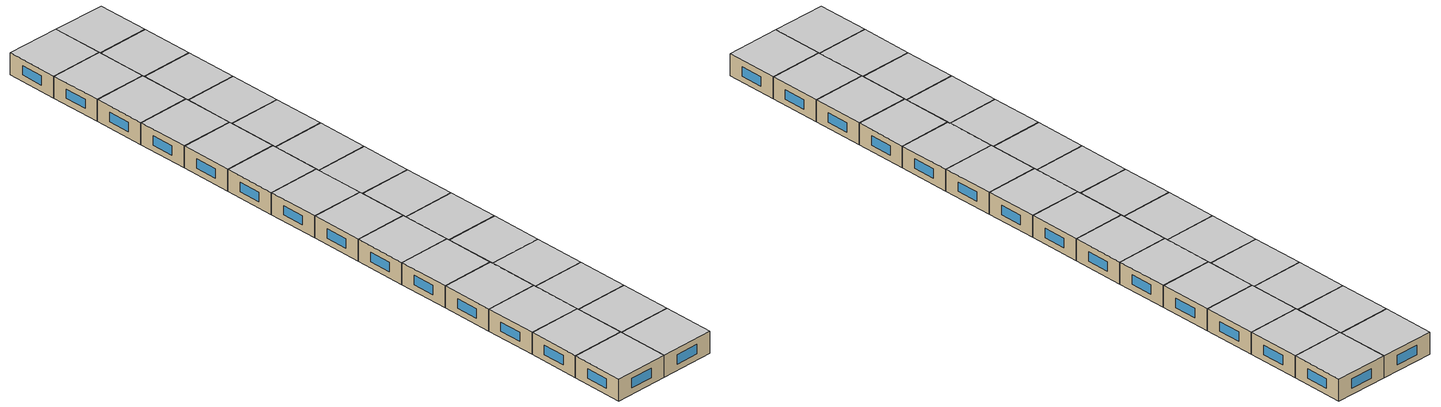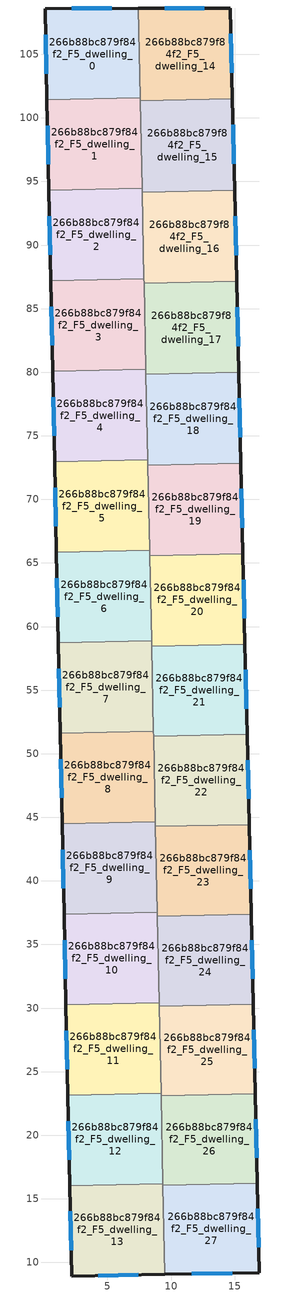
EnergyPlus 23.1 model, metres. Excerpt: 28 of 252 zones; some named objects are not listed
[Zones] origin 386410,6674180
266b88bc879f84f2_F5_dwelling_0
 floor to 266b88bc879f84f2_F4_dwelling_0 (EU_floor_Construction): 7.43,108.62 7.57,101.57 0.24,101.42 0.09,108.6 z15
 wall outside (EU_wall_Construction): 7.43,108.62 0.09,108.6 0.24,101.42 z15:18
 wall to 266b88bc879f84f2_F5_dwelling_14 (EU_wall_Construction): 7.57,101.57 7.43,108.62 z15:18
 wall to 266b88bc879f84f2_F5_dwelling_1 (EU_wall_Construction): 0.24,101.42 7.57,101.57 z15:18
 window (EU_Window_Construction): 5.33,108.61 2.19,108.6 / 0.14,106.55 0.2,103.47 z15.86:17.14
 ceiling to 266b88bc879f84f2_F6_dwelling_0 (EU_floor_Construction): 7.57,101.57 7.43,108.62 0.09,108.6 0.24,101.42 z18
266b88bc879f84f2_F5_dwelling_1
 floor to 266b88bc879f84f2_F4_dwelling_1 (EU_floor_Construction): 7.57,101.57 7.72,94.45 0.39,94.3 0.24,101.42 z15
 wall outside (EU_wall_Construction): 0.24,101.42 0.39,94.3 z15:18
 wall to 266b88bc879f84f2_F5_dwelling_2 (EU_wall_Construction): 0.39,94.3 7.72,94.45 z15:18
 wall to 266b88bc879f84f2_F5_dwelling_15 (EU_wall_Construction): 7.72,94.45 7.58,101.35 z15:18
 wall to 266b88bc879f84f2_F5_dwelling_14 (EU_wall_Construction): 7.58,101.35 7.57,101.57 z15:18
 window (EU_Window_Construction): 0.29,99.38 0.35,96.33 z15.86:17.14
 ceiling to 266b88bc879f84f2_F6_dwelling_1 (EU_floor_Construction): 7.72,94.45 7.57,101.57 0.24,101.42 0.39,94.3 z18
266b88bc879f84f2_F5_dwelling_10
 floor to 266b88bc879f84f2_F4_dwelling_10 (EU_floor_Construction): 8.91,37.53 9.06,30.42 1.73,30.26 1.58,37.38 z15
 wall outside (EU_wall_Construction): 1.58,37.38 1.73,30.26 z15:18
 wall to 266b88bc879f84f2_F5_dwelling_9 (EU_wall_Construction): 8.91,37.53 1.58,37.38 z15:18
 wall to 266b88bc879f84f2_F5_dwelling_11 (EU_wall_Construction): 1.73,30.26 9.06,30.42 z15:18
 wall to 266b88bc879f84f2_F5_dwelling_24 (EU_wall_Construction): 9.06,30.42 8.92,37.2 z15:18
 wall to 266b88bc879f84f2_F5_dwelling_23 (EU_wall_Construction): 8.92,37.2 8.91,37.53 z15:18
 window (EU_Window_Construction): 1.63,35.34 1.69,32.3 z15.86:17.14
 ceiling to 266b88bc879f84f2_F6_dwelling_10 (EU_floor_Construction): 9.06,30.42 8.91,37.53 1.58,37.38 1.73,30.26 z18
266b88bc879f84f2_F5_dwelling_11
 floor to 266b88bc879f84f2_F4_dwelling_11 (EU_floor_Construction): 9.06,30.42 9.21,23.3 1.88,23.15 1.73,30.26 z15
 wall outside (EU_wall_Construction): 1.73,30.26 1.88,23.15 z15:18
 wall to 266b88bc879f84f2_F5_dwelling_12 (EU_wall_Construction): 1.88,23.15 9.21,23.3 z15:18
 wall to 266b88bc879f84f2_F5_dwelling_25 (EU_wall_Construction): 9.21,23.3 9.07,30.14 z15:18
 wall to 266b88bc879f84f2_F5_dwelling_24 (EU_wall_Construction): 9.07,30.14 9.06,30.41 z15:18
 window (EU_Window_Construction): 1.78,28.23 1.84,25.18 z15.86:17.14
 ceiling to 266b88bc879f84f2_F6_dwelling_11 (EU_floor_Construction): 9.21,23.3 9.06,30.42 1.73,30.26 1.88,23.15 z18
266b88bc879f84f2_F5_dwelling_12
 floor to 266b88bc879f84f2_F4_dwelling_12 (EU_floor_Construction): 9.21,23.3 9.36,16.18 2.03,16.03 1.88,23.15 z15
 wall outside (EU_wall_Construction): 1.88,23.15 2.03,16.03 z15:18
 wall to 266b88bc879f84f2_F5_dwelling_13 (EU_wall_Construction): 2.03,16.03 9.36,16.18 z15:18
 wall to 266b88bc879f84f2_F5_dwelling_26 (EU_wall_Construction): 9.36,16.18 9.22,23.1 z15:18
 wall to 266b88bc879f84f2_F5_dwelling_25 (EU_wall_Construction): 9.22,23.1 9.21,23.3 z15:18
 window (EU_Window_Construction): 1.92,21.11 1.99,18.06 z15.86:17.14
 ceiling to 266b88bc879f84f2_F6_dwelling_12 (EU_floor_Construction): 9.36,16.18 9.21,23.3 1.88,23.15 2.03,16.03 z18
266b88bc879f84f2_F5_dwelling_13
 floor to 266b88bc879f84f2_F4_dwelling_13 (EU_floor_Construction): 9.36,16.18 9.36,16.07 9.51,9.06 2.18,8.92 2.03,16.03 z15
 wall outside (EU_wall_Construction): 2.03,16.03 2.18,8.92 9.51,9.06 z15:18
 wall to 266b88bc879f84f2_F5_dwelling_27 (EU_wall_Construction): 9.51,9.06 9.36,16.07 z15:18
 wall to 266b88bc879f84f2_F5_dwelling_26 (EU_wall_Construction): 9.36,16.07 9.36,16.18 z15:18
 window (EU_Window_Construction): 4.27,8.96 7.41,9.02 / 2.07,14 2.14,10.96 z15.86:17.14
 ceiling to 266b88bc879f84f2_F6_dwelling_13 (EU_floor_Construction): 9.51,9.06 9.36,16.07 9.36,16.18 2.03,16.03 2.18,8.92 z18
266b88bc879f84f2_F5_dwelling_14
 floor to 266b88bc879f84f2_F4_dwelling_14 (EU_floor_Construction): 14.67,108.64 14.83,101.5 7.58,101.35 7.43,108.62 z15
 wall outside (EU_wall_Construction): 14.83,101.5 14.67,108.64 7.43,108.62 z15:18
 wall to 266b88bc879f84f2_F5_dwelling_15 (EU_wall_Construction): 7.58,101.35 14.83,101.5 z15:18
 window (EU_Window_Construction): 12.6,108.63 9.5,108.62 / 14.78,103.54 14.71,106.6 z15.86:17.14
 ceiling to 266b88bc879f84f2_F6_dwelling_14 (EU_floor_Construction): 14.83,101.5 14.67,108.64 7.43,108.62 7.58,101.35 z18
266b88bc879f84f2_F5_dwelling_15
 floor to 266b88bc879f84f2_F4_dwelling_15 (EU_floor_Construction): 14.83,101.5 15,94.32 7.73,94.17 7.58,101.35 z15
 wall outside (EU_wall_Construction): 15,94.32 14.83,101.5 z15:18
 wall to 266b88bc879f84f2_F5_dwelling_16 (EU_wall_Construction): 7.73,94.17 15,94.32 z15:18
 wall to 266b88bc879f84f2_F5_dwelling_2 (EU_wall_Construction): 7.72,94.45 7.73,94.17 z15:18
 window (EU_Window_Construction): 14.95,96.37 14.88,99.45 z15.86:17.14
 ceiling to 266b88bc879f84f2_F6_dwelling_15 (EU_floor_Construction): 15,94.32 14.83,101.5 7.58,101.35 7.73,94.17 z18
266b88bc879f84f2_F5_dwelling_16
 floor to 266b88bc879f84f2_F4_dwelling_16 (EU_floor_Construction): 15,94.32 15.16,87.15 7.88,87 7.73,94.17 z15
 wall outside (EU_wall_Construction): 15.16,87.15 15,94.32 z15:18
 wall to 266b88bc879f84f2_F5_dwelling_17 (EU_wall_Construction): 7.88,87 15.16,87.15 z15:18
 wall to 266b88bc879f84f2_F5_dwelling_2 (EU_wall_Construction): 7.73,94.17 7.87,87.34 z15:18
 wall to 266b88bc879f84f2_F5_dwelling_3 (EU_wall_Construction): 7.87,87.34 7.88,87 z15:18
 window (EU_Window_Construction): 15.11,89.2 15.04,92.27 z15.86:17.14
 ceiling to 266b88bc879f84f2_F6_dwelling_16 (EU_floor_Construction): 15.16,87.15 15,94.32 7.73,94.17 7.88,87 z18
266b88bc879f84f2_F5_dwelling_17
 floor to 266b88bc879f84f2_F4_dwelling_17 (EU_floor_Construction): 15.16,87.15 15.32,80 8.03,79.84 7.88,87 z15
 wall outside (EU_wall_Construction): 15.32,80 15.16,87.15 z15:18
 wall to 266b88bc879f84f2_F5_dwelling_18 (EU_wall_Construction): 8.03,79.84 15.32,80 z15:18
 wall to 266b88bc879f84f2_F5_dwelling_3 (EU_wall_Construction): 7.88,87 8.02,80.22 z15:18
 wall to 266b88bc879f84f2_F5_dwelling_4 (EU_wall_Construction): 8.02,80.22 8.03,79.84 z15:18
 window (EU_Window_Construction): 15.28,82.04 15.21,85.11 z15.86:17.14
 ceiling to 266b88bc879f84f2_F6_dwelling_17 (EU_floor_Construction): 15.32,80 15.16,87.15 7.88,87 8.03,79.84 z18
266b88bc879f84f2_F5_dwelling_18
 floor to 266b88bc879f84f2_F4_dwelling_18 (EU_floor_Construction): 15.32,80 15.49,72.85 8.18,72.7 8.03,79.84 z15
 wall outside (EU_wall_Construction): 15.49,72.85 15.32,80 z15:18
 wall to 266b88bc879f84f2_F5_dwelling_19 (EU_wall_Construction): 8.18,72.7 15.49,72.85 z15:18
 wall to 266b88bc879f84f2_F5_dwelling_4 (EU_wall_Construction): 8.03,79.84 8.17,73.11 z15:18
 wall to 266b88bc879f84f2_F5_dwelling_5 (EU_wall_Construction): 8.17,73.11 8.18,72.7 z15:18
 window (EU_Window_Construction): 15.44,74.89 15.37,77.96 z15.86:17.14
 ceiling to 266b88bc879f84f2_F6_dwelling_18 (EU_floor_Construction): 15.49,72.85 15.32,80 8.03,79.84 8.18,72.7 z18
266b88bc879f84f2_F5_dwelling_19
 floor to 266b88bc879f84f2_F4_dwelling_19 (EU_floor_Construction): 15.49,72.85 15.65,65.73 8.33,65.57 8.18,72.7 z15
 wall outside (EU_wall_Construction): 15.65,65.73 15.49,72.85 z15:18
 wall to 266b88bc879f84f2_F5_dwelling_20 (EU_wall_Construction): 8.33,65.57 15.65,65.73 z15:18
 wall to 266b88bc879f84f2_F5_dwelling_5 (EU_wall_Construction): 8.18,72.7 8.32,65.99 z15:18
 wall to 266b88bc879f84f2_F5_dwelling_6 (EU_wall_Construction): 8.32,65.99 8.33,65.57 z15:18
 window (EU_Window_Construction): 15.61,67.76 15.53,70.82 z15.86:17.14
 ceiling to 266b88bc879f84f2_F6_dwelling_19 (EU_floor_Construction): 15.65,65.73 15.49,72.85 8.18,72.7 8.33,65.57 z18
266b88bc879f84f2_F5_dwelling_2
 floor to 266b88bc879f84f2_F4_dwelling_2 (EU_floor_Construction): 7.72,94.45 7.87,87.34 0.54,87.19 0.39,94.3 z15
 wall outside (EU_wall_Construction): 0.39,94.3 0.54,87.19 z15:18
 wall to 266b88bc879f84f2_F5_dwelling_3 (EU_wall_Construction): 0.54,87.19 7.87,87.34 z15:18
 window (EU_Window_Construction): 0.44,92.27 0.5,89.22 z15.86:17.14
 ceiling to 266b88bc879f84f2_F6_dwelling_2 (EU_floor_Construction): 7.87,87.34 7.72,94.45 0.39,94.3 0.54,87.19 z18
266b88bc879f84f2_F5_dwelling_20
 floor to 266b88bc879f84f2_F4_dwelling_20 (EU_floor_Construction): 15.65,65.73 15.82,58.61 8.48,58.46 8.33,65.57 z15
 wall outside (EU_wall_Construction): 15.82,58.61 15.65,65.73 z15:18
 wall to 266b88bc879f84f2_F5_dwelling_21 (EU_wall_Construction): 8.48,58.46 15.82,58.61 z15:18
 wall to 266b88bc879f84f2_F5_dwelling_6 (EU_wall_Construction): 8.33,65.57 8.47,58.88 z15:18
 wall to 266b88bc879f84f2_F5_dwelling_7 (EU_wall_Construction): 8.47,58.88 8.48,58.46 z15:18
 window (EU_Window_Construction): 15.77,60.65 15.7,63.69 z15.86:17.14
 ceiling to 266b88bc879f84f2_F6_dwelling_20 (EU_floor_Construction): 15.82,58.61 15.65,65.73 8.33,65.57 8.48,58.46 z18
266b88bc879f84f2_F5_dwelling_21
 floor to 266b88bc879f84f2_F4_dwelling_21 (EU_floor_Construction): 15.82,58.61 15.98,51.51 8.62,51.36 8.48,58.46 z15
 wall outside (EU_wall_Construction): 15.98,51.51 15.82,58.61 z15:18
 wall to 266b88bc879f84f2_F5_dwelling_22 (EU_wall_Construction): 8.62,51.36 15.98,51.51 z15:18
 wall to 266b88bc879f84f2_F5_dwelling_7 (EU_wall_Construction): 8.48,58.46 8.62,51.76 z15:18
 wall to 266b88bc879f84f2_F5_dwelling_8 (EU_wall_Construction): 8.62,51.76 8.62,51.36 z15:18
 window (EU_Window_Construction): 15.93,53.54 15.86,56.58 z15.86:17.14
 ceiling to 266b88bc879f84f2_F6_dwelling_21 (EU_floor_Construction): 15.98,51.51 15.82,58.61 8.48,58.46 8.62,51.36 z18
266b88bc879f84f2_F5_dwelling_22
 floor to 266b88bc879f84f2_F4_dwelling_22 (EU_floor_Construction): 15.98,51.51 16.14,44.43 8.77,44.27 8.62,51.36 z15
 wall outside (EU_wall_Construction): 16.14,44.43 15.98,51.51 z15:18
 wall to 266b88bc879f84f2_F5_dwelling_23 (EU_wall_Construction): 8.77,44.27 16.14,44.43 z15:18
 wall to 266b88bc879f84f2_F5_dwelling_8 (EU_wall_Construction): 8.62,51.36 8.77,44.65 z15:18
 wall to 266b88bc879f84f2_F5_dwelling_9 (EU_wall_Construction): 8.77,44.65 8.77,44.27 z15:18
 window (EU_Window_Construction): 16.09,46.45 16.02,49.49 z15.86:17.14
 ceiling to 266b88bc879f84f2_F6_dwelling_22 (EU_floor_Construction): 16.14,44.43 15.98,51.51 8.62,51.36 8.77,44.27 z18
266b88bc879f84f2_F5_dwelling_23
 floor to 266b88bc879f84f2_F4_dwelling_23 (EU_floor_Construction): 16.14,44.43 16.3,37.36 8.92,37.2 8.77,44.27 z15
 wall outside (EU_wall_Construction): 16.3,37.36 16.14,44.43 z15:18
 wall to 266b88bc879f84f2_F5_dwelling_24 (EU_wall_Construction): 8.92,37.2 16.3,37.36 z15:18
 wall to 266b88bc879f84f2_F5_dwelling_9 (EU_wall_Construction): 8.77,44.27 8.91,37.53 z15:18
 window (EU_Window_Construction): 16.26,39.38 16.19,42.41 z15.86:17.14
 ceiling to 266b88bc879f84f2_F6_dwelling_23 (EU_floor_Construction): 16.3,37.36 16.14,44.43 8.77,44.27 8.92,37.2 z18
266b88bc879f84f2_F5_dwelling_24
 floor to 266b88bc879f84f2_F4_dwelling_24 (EU_floor_Construction): 16.3,37.36 16.47,30.3 9.07,30.14 8.92,37.2 z15
 wall outside (EU_wall_Construction): 16.47,30.3 16.3,37.36 z15:18
 wall to 266b88bc879f84f2_F5_dwelling_25 (EU_wall_Construction): 9.07,30.14 16.47,30.3 z15:18
 window (EU_Window_Construction): 16.42,32.31 16.35,35.34 z15.86:17.14
 ceiling to 266b88bc879f84f2_F6_dwelling_24 (EU_floor_Construction): 16.47,30.3 16.3,37.36 8.92,37.2 9.07,30.14 z18
266b88bc879f84f2_F5_dwelling_25
 floor to 266b88bc879f84f2_F4_dwelling_25 (EU_floor_Construction): 16.47,30.3 16.63,23.25 9.22,23.1 9.07,30.14 z15
 wall outside (EU_wall_Construction): 16.63,23.25 16.47,30.3 z15:18
 wall to 266b88bc879f84f2_F5_dwelling_26 (EU_wall_Construction): 9.22,23.1 16.63,23.25 z15:18
 window (EU_Window_Construction): 16.58,25.27 16.51,28.29 z15.86:17.14
 ceiling to 266b88bc879f84f2_F6_dwelling_25 (EU_floor_Construction): 16.63,23.25 16.47,30.3 9.07,30.14 9.22,23.1 z18
266b88bc879f84f2_F5_dwelling_26
 floor to 266b88bc879f84f2_F4_dwelling_26 (EU_floor_Construction): 16.63,23.25 16.79,16.22 9.36,16.07 9.22,23.1 z15
 wall outside (EU_wall_Construction): 16.79,16.22 16.63,23.25 z15:18
 wall to 266b88bc879f84f2_F5_dwelling_27 (EU_wall_Construction): 9.36,16.07 16.79,16.22 z15:18
 window (EU_Window_Construction): 16.74,18.23 16.67,21.25 z15.86:17.14
 ceiling to 266b88bc879f84f2_F6_dwelling_26 (EU_floor_Construction): 16.79,16.22 16.63,23.25 9.22,23.1 9.36,16.07 z18
266b88bc879f84f2_F5_dwelling_27
 floor to 266b88bc879f84f2_F4_dwelling_27 (EU_floor_Construction): 16.79,16.22 16.95,9.2 9.51,9.06 9.36,16.07 z15
 wall outside (EU_wall_Construction): 9.51,9.06 16.95,9.2 16.79,16.22 z15:18
 window (EU_Window_Construction): 16.9,11.2 16.83,14.22 / 11.63,9.1 14.82,9.16 z15.86:17.14
 ceiling to 266b88bc879f84f2_F6_dwelling_27 (EU_floor_Construction): 16.95,9.2 16.79,16.22 9.36,16.07 9.51,9.06 z18
266b88bc879f84f2_F5_dwelling_3
 floor to 266b88bc879f84f2_F4_dwelling_3 (EU_floor_Construction): 7.87,87.34 8.02,80.22 0.69,80.07 0.54,87.19 z15
 wall outside (EU_wall_Construction): 0.54,87.19 0.69,80.07 z15:18
 wall to 266b88bc879f84f2_F5_dwelling_4 (EU_wall_Construction): 0.69,80.07 8.02,80.22 z15:18
 window (EU_Window_Construction): 0.58,85.15 0.65,82.1 z15.86:17.14
 ceiling to 266b88bc879f84f2_F6_dwelling_3 (EU_floor_Construction): 8.02,80.22 7.87,87.34 0.54,87.19 0.69,80.07 z18
266b88bc879f84f2_F5_dwelling_4
 floor to 266b88bc879f84f2_F4_dwelling_4 (EU_floor_Construction): 8.02,80.22 8.17,73.11 0.84,72.95 0.69,80.07 z15
 wall outside (EU_wall_Construction): 0.69,80.07 0.84,72.95 z15:18
 wall to 266b88bc879f84f2_F5_dwelling_5 (EU_wall_Construction): 0.84,72.95 8.17,73.11 z15:18
 window (EU_Window_Construction): 0.73,78.04 0.8,74.99 z15.86:17.14
 ceiling to 266b88bc879f84f2_F6_dwelling_4 (EU_floor_Construction): 8.17,73.11 8.02,80.22 0.69,80.07 0.84,72.95 z18
266b88bc879f84f2_F5_dwelling_5
 floor to 266b88bc879f84f2_F4_dwelling_5 (EU_floor_Construction): 8.17,73.11 8.32,65.99 0.99,65.84 0.84,72.95 z15
 wall outside (EU_wall_Construction): 0.84,72.95 0.99,65.84 z15:18
 wall to 266b88bc879f84f2_F5_dwelling_6 (EU_wall_Construction): 0.99,65.84 8.32,65.99 z15:18
 window (EU_Window_Construction): 0.88,70.92 0.95,67.87 z15.86:17.14
 ceiling to 266b88bc879f84f2_F6_dwelling_5 (EU_floor_Construction): 8.32,65.99 8.17,73.11 0.84,72.95 0.99,65.84 z18
266b88bc879f84f2_F5_dwelling_6
 floor to 266b88bc879f84f2_F4_dwelling_6 (EU_floor_Construction): 8.32,65.99 8.47,58.88 1.14,58.72 0.99,65.84 z15
 wall outside (EU_wall_Construction): 0.99,65.84 1.14,58.72 z15:18
 wall to 266b88bc879f84f2_F5_dwelling_7 (EU_wall_Construction): 1.14,58.72 8.47,58.88 z15:18
 window (EU_Window_Construction): 1.03,63.81 1.09,60.76 z15.86:17.14
 ceiling to 266b88bc879f84f2_F6_dwelling_6 (EU_floor_Construction): 8.47,58.88 8.32,65.99 0.99,65.84 1.14,58.72 z18
266b88bc879f84f2_F5_dwelling_7
 floor to 266b88bc879f84f2_F4_dwelling_7 (EU_floor_Construction): 8.47,58.88 8.62,51.76 1.29,51.61 1.14,58.72 z15
 wall outside (EU_wall_Construction): 1.14,58.72 1.29,51.61 z15:18
 wall to 266b88bc879f84f2_F5_dwelling_8 (EU_wall_Construction): 1.29,51.61 8.62,51.76 z15:18
 window (EU_Window_Construction): 1.18,56.69 1.24,53.64 z15.86:17.14
 ceiling to 266b88bc879f84f2_F6_dwelling_7 (EU_floor_Construction): 8.62,51.76 8.47,58.88 1.14,58.72 1.29,51.61 z18
266b88bc879f84f2_F5_dwelling_8
 floor to 266b88bc879f84f2_F4_dwelling_8 (EU_floor_Construction): 8.62,51.76 8.77,44.65 1.43,44.49 1.29,51.61 z15
 wall outside (EU_wall_Construction): 1.29,51.61 1.43,44.49 z15:18
 wall to 266b88bc879f84f2_F5_dwelling_9 (EU_wall_Construction): 1.43,44.49 8.77,44.65 z15:18
 window (EU_Window_Construction): 1.33,49.58 1.39,46.53 z15.86:17.14
 ceiling to 266b88bc879f84f2_F6_dwelling_8 (EU_floor_Construction): 8.77,44.65 8.62,51.76 1.29,51.61 1.43,44.49 z18
266b88bc879f84f2_F5_dwelling_9
 floor to 266b88bc879f84f2_F4_dwelling_9 (EU_floor_Construction): 8.77,44.65 8.91,37.53 1.58,37.38 1.43,44.49 z15
 wall outside (EU_wall_Construction): 1.43,44.49 1.58,37.38 z15:18
 window (EU_Window_Construction): 1.48,42.46 1.54,39.41 z15.86:17.14
 ceiling to 266b88bc879f84f2_F6_dwelling_9 (EU_floor_Construction): 8.91,37.53 8.77,44.65 1.43,44.49 1.58,37.38 z18
[Building]
EU S2 Campaign: North Axis=0; Terrain=City; Solar Distribution=FullExterior
[Site:Location]
Helsinki-Vantaa.AP: Latitude=60.317; Longitude=24.963; Time Zone=2; Elevation=54.6
[SizingPeriod:WeatherFileDays]
AnnualSizingPeriod: Begin Month=1; Begin Day of Month=1; End Month=12; End Day of Month=31; Day of Week for Start Day=Monday; Use Weather File Daylight Saving Period=No; Use Weather File Rain and Snow Indicators=No
[MATERIAL]
EU_InternalMass_Material: Roughness=MediumRough; Thickness=0.1; Conductivity=1; Density=1800; Specific Heat=900; Thermal Absorptance=0.9; Solar Absorptance=0.7; Visible Absorptance=0.7
[MATERIAL:NOMASS] Roughness=MediumRough; Thermal Absorptance=0.9; Solar Absorptance=0.7; Visible Absorptance=0.7
Name | Thermal Resistance
EU_wall_NoMass | 1.10183
EU_floor_NoMass | 1.70606
[WINDOWMATERIAL:SIMPLEGLAZINGSYSTEM]
EU_Window_SimpleGlazing: UFactor=3.11035; Solar Heat Gain Coefficient=0.8; Visible Transmittance=0.8
[CONSTRUCTION]
EU_wall_Construction: EU_wall_NoMass
EU_floor_Construction: EU_floor_NoMass
EU_Window_Construction: EU_Window_SimpleGlazing
EU_InternalMass_Construction: EU_InternalMass_Material
[ZONE] Type=1; Multiplier=1; Ceiling Height=autocalculate; Floor Area=autocalculate; Part of Total Floor Area=Yes
Name | Volume
266b88bc879f84f2_F5_dwelling_0 | 156.552
266b88bc879f84f2_F5_dwelling_1; 266b88bc879f84f2_F5_dwelling_9 | 156.528
266b88bc879f84f2_F5_dwelling_10; 266b88bc879f84f2_F5_dwelling_19; 266b88bc879f84f2_F5_dwelling_24; 266b88bc879f84f2_F5_dwelling_5 | 156.549
266b88bc879f84f2_F5_dwelling_11 | 156.54
266b88bc879f84f2_F5_dwelling_12; 266b88bc879f84f2_F5_dwelling_3; 266b88bc879f84f2_F5_dwelling_6; 266b88bc879f84f2_F5_dwelling_7; 266b88bc879f84f2_F5_dwelling_8 | 156.538
266b88bc879f84f2_F5_dwelling_13; 266b88bc879f84f2_F5_dwelling_20; 266b88bc879f84f2_F5_dwelling_26; 266b88bc879f84f2_F5_dwelling_27 | 156.541
266b88bc879f84f2_F5_dwelling_14 | 156.543
266b88bc879f84f2_F5_dwelling_15 | 156.539
266b88bc879f84f2_F5_dwelling_16; 266b88bc879f84f2_F5_dwelling_18 | 156.535
266b88bc879f84f2_F5_dwelling_17 | 156.519
266b88bc879f84f2_F5_dwelling_2 | 156.527
266b88bc879f84f2_F5_dwelling_21 | 156.531
266b88bc879f84f2_F5_dwelling_22 | 156.53
266b88bc879f84f2_F5_dwelling_23 | 156.529
266b88bc879f84f2_F5_dwelling_25 | 156.532
266b88bc879f84f2_F5_dwelling_4 | 156.55
[INTERNALMASS] Construction=EU_InternalMass_Construction
Name | Zone or ZoneList | Surface Area
266b88bc879f84f2_F5_dwelling_0_EU_InternalMass | 266b88bc879f84f2_F5_dwelling_0 | 52.1839
266b88bc879f84f2_F5_dwelling_1_EU_InternalMass | 266b88bc879f84f2_F5_dwelling_1 | 52.1757
266b88bc879f84f2_F5_dwelling_2_EU_InternalMass | 266b88bc879f84f2_F5_dwelling_2 | 52.1757
266b88bc879f84f2_F5_dwelling_3_EU_InternalMass | 266b88bc879f84f2_F5_dwelling_3 | 52.1795
266b88bc879f84f2_F5_dwelling_4_EU_InternalMass | 266b88bc879f84f2_F5_dwelling_4 | 52.1832
266b88bc879f84f2_F5_dwelling_5_EU_InternalMass | 266b88bc879f84f2_F5_dwelling_5 | 52.183
266b88bc879f84f2_F5_dwelling_6_EU_InternalMass | 266b88bc879f84f2_F5_dwelling_6 | 52.1792
266b88bc879f84f2_F5_dwelling_7_EU_InternalMass | 266b88bc879f84f2_F5_dwelling_7 | 52.1795
266b88bc879f84f2_F5_dwelling_8_EU_InternalMass | 266b88bc879f84f2_F5_dwelling_8 | 52.1836
266b88bc879f84f2_F5_dwelling_9_EU_InternalMass | 266b88bc879f84f2_F5_dwelling_9 | 52.1757
266b88bc879f84f2_F5_dwelling_10_EU_InternalMass | 266b88bc879f84f2_F5_dwelling_10 | 52.1831
266b88bc879f84f2_F5_dwelling_11_EU_InternalMass | 266b88bc879f84f2_F5_dwelling_11 | 52.1795
266b88bc879f84f2_F5_dwelling_12_EU_InternalMass | 266b88bc879f84f2_F5_dwelling_12 | 52.1793
266b88bc879f84f2_F5_dwelling_13_EU_InternalMass | 266b88bc879f84f2_F5_dwelling_13 | 52.1815
266b88bc879f84f2_F5_dwelling_14_EU_InternalMass | 266b88bc879f84f2_F5_dwelling_14 | 52.1811
266b88bc879f84f2_F5_dwelling_15_EU_InternalMass | 266b88bc879f84f2_F5_dwelling_15 | 52.1797
266b88bc879f84f2_F5_dwelling_16_EU_InternalMass | 266b88bc879f84f2_F5_dwelling_16 | 52.1784
266b88bc879f84f2_F5_dwelling_17_EU_InternalMass | 266b88bc879f84f2_F5_dwelling_17 | 52.1732
266b88bc879f84f2_F5_dwelling_18_EU_InternalMass | 266b88bc879f84f2_F5_dwelling_18 | 52.1784
266b88bc879f84f2_F5_dwelling_19_EU_InternalMass | 266b88bc879f84f2_F5_dwelling_19 | 52.1831
266b88bc879f84f2_F5_dwelling_20_EU_InternalMass | 266b88bc879f84f2_F5_dwelling_20 | 52.1801
266b88bc879f84f2_F5_dwelling_21_EU_InternalMass | 266b88bc879f84f2_F5_dwelling_21 | 52.1769
266b88bc879f84f2_F5_dwelling_22_EU_InternalMass | 266b88bc879f84f2_F5_dwelling_22 | 52.1767
266b88bc879f84f2_F5_dwelling_23_EU_InternalMass | 266b88bc879f84f2_F5_dwelling_23 | 52.1763
266b88bc879f84f2_F5_dwelling_24_EU_InternalMass | 266b88bc879f84f2_F5_dwelling_24 | 52.1827
266b88bc879f84f2_F5_dwelling_25_EU_InternalMass | 266b88bc879f84f2_F5_dwelling_25 | 52.1778
266b88bc879f84f2_F5_dwelling_26_EU_InternalMass | 266b88bc879f84f2_F5_dwelling_26 | 52.1802
266b88bc879f84f2_F5_dwelling_27_EU_InternalMass | 266b88bc879f84f2_F5_dwelling_27 | 52.1801
[OTHEREQUIPMENT] Fuel Type=Electricity; Design Level Calculation Method=Watts/Area; Power per Zone Floor Area=1; Fraction Latent=0; Fraction Radiant=0; Fraction Lost=0; Carbon Dioxide Generation Rate=0; EndUse Subcategory=EU_Step8_InternalGains
Name | Zone or ZoneList or Space or SpaceList | Schedule
EU_Step8_InternalGain_266b88bc879f84f2_F5_dwelling_0_f000 | 266b88bc879f84f2_F5_dwelling_0 | EU_Step8_GainSchedule_266b88bc879f84f2_F5_dwelling_0_f000
EU_Step8_InternalGain_266b88bc879f84f2_F5_dwelling_1_f000 | 266b88bc879f84f2_F5_dwelling_1 | EU_Step8_GainSchedule_266b88bc879f84f2_F5_dwelling_1_f000
EU_Step8_InternalGain_266b88bc879f84f2_F5_dwelling_2_f000 | 266b88bc879f84f2_F5_dwelling_2 | EU_Step8_GainSchedule_266b88bc879f84f2_F5_dwelling_2_f000
EU_Step8_InternalGain_266b88bc879f84f2_F5_dwelling_3_f000 | 266b88bc879f84f2_F5_dwelling_3 | EU_Step8_GainSchedule_266b88bc879f84f2_F5_dwelling_3_f000
EU_Step8_InternalGain_266b88bc879f84f2_F5_dwelling_4_f000 | 266b88bc879f84f2_F5_dwelling_4 | EU_Step8_GainSchedule_266b88bc879f84f2_F5_dwelling_4_f000
EU_Step8_InternalGain_266b88bc879f84f2_F5_dwelling_5_f000 | 266b88bc879f84f2_F5_dwelling_5 | EU_Step8_GainSchedule_266b88bc879f84f2_F5_dwelling_5_f000
EU_Step8_InternalGain_266b88bc879f84f2_F5_dwelling_6_f000 | 266b88bc879f84f2_F5_dwelling_6 | EU_Step8_GainSchedule_266b88bc879f84f2_F5_dwelling_6_f000
EU_Step8_InternalGain_266b88bc879f84f2_F5_dwelling_7_f000 | 266b88bc879f84f2_F5_dwelling_7 | EU_Step8_GainSchedule_266b88bc879f84f2_F5_dwelling_7_f000
EU_Step8_InternalGain_266b88bc879f84f2_F5_dwelling_8_f000 | 266b88bc879f84f2_F5_dwelling_8 | EU_Step8_GainSchedule_266b88bc879f84f2_F5_dwelling_8_f000
EU_Step8_InternalGain_266b88bc879f84f2_F5_dwelling_9_f000 | 266b88bc879f84f2_F5_dwelling_9 | EU_Step8_GainSchedule_266b88bc879f84f2_F5_dwelling_9_f000
EU_Step8_InternalGain_266b88bc879f84f2_F5_dwelling_10_f000 | 266b88bc879f84f2_F5_dwelling_10 | EU_Step8_GainSchedule_266b88bc879f84f2_F5_dwelling_10_f000
EU_Step8_InternalGain_266b88bc879f84f2_F5_dwelling_11_f000 | 266b88bc879f84f2_F5_dwelling_11 | EU_Step8_GainSchedule_266b88bc879f84f2_F5_dwelling_11_f000
EU_Step8_InternalGain_266b88bc879f84f2_F5_dwelling_12_f000 | 266b88bc879f84f2_F5_dwelling_12 | EU_Step8_GainSchedule_266b88bc879f84f2_F5_dwelling_12_f000
EU_Step8_InternalGain_266b88bc879f84f2_F5_dwelling_13_f000 | 266b88bc879f84f2_F5_dwelling_13 | EU_Step8_GainSchedule_266b88bc879f84f2_F5_dwelling_13_f000
EU_Step8_InternalGain_266b88bc879f84f2_F5_dwelling_14_f000 | 266b88bc879f84f2_F5_dwelling_14 | EU_Step8_GainSchedule_266b88bc879f84f2_F5_dwelling_14_f000
EU_Step8_InternalGain_266b88bc879f84f2_F5_dwelling_15_f000 | 266b88bc879f84f2_F5_dwelling_15 | EU_Step8_GainSchedule_266b88bc879f84f2_F5_dwelling_15_f000
EU_Step8_InternalGain_266b88bc879f84f2_F5_dwelling_16_f000 | 266b88bc879f84f2_F5_dwelling_16 | EU_Step8_GainSchedule_266b88bc879f84f2_F5_dwelling_16_f000
EU_Step8_InternalGain_266b88bc879f84f2_F5_dwelling_17_f000 | 266b88bc879f84f2_F5_dwelling_17 | EU_Step8_GainSchedule_266b88bc879f84f2_F5_dwelling_17_f000
EU_Step8_InternalGain_266b88bc879f84f2_F5_dwelling_18_f000 | 266b88bc879f84f2_F5_dwelling_18 | EU_Step8_GainSchedule_266b88bc879f84f2_F5_dwelling_18_f000
EU_Step8_InternalGain_266b88bc879f84f2_F5_dwelling_19_f000 | 266b88bc879f84f2_F5_dwelling_19 | EU_Step8_GainSchedule_266b88bc879f84f2_F5_dwelling_19_f000
EU_Step8_InternalGain_266b88bc879f84f2_F5_dwelling_20_f000 | 266b88bc879f84f2_F5_dwelling_20 | EU_Step8_GainSchedule_266b88bc879f84f2_F5_dwelling_20_f000
EU_Step8_InternalGain_266b88bc879f84f2_F5_dwelling_21_f000 | 266b88bc879f84f2_F5_dwelling_21 | EU_Step8_GainSchedule_266b88bc879f84f2_F5_dwelling_21_f000
EU_Step8_InternalGain_266b88bc879f84f2_F5_dwelling_22_f000 | 266b88bc879f84f2_F5_dwelling_22 | EU_Step8_GainSchedule_266b88bc879f84f2_F5_dwelling_22_f000
EU_Step8_InternalGain_266b88bc879f84f2_F5_dwelling_23_f000 | 266b88bc879f84f2_F5_dwelling_23 | EU_Step8_GainSchedule_266b88bc879f84f2_F5_dwelling_23_f000
EU_Step8_InternalGain_266b88bc879f84f2_F5_dwelling_24_f000 | 266b88bc879f84f2_F5_dwelling_24 | EU_Step8_GainSchedule_266b88bc879f84f2_F5_dwelling_24_f000
EU_Step8_InternalGain_266b88bc879f84f2_F5_dwelling_25_f000 | 266b88bc879f84f2_F5_dwelling_25 | EU_Step8_GainSchedule_266b88bc879f84f2_F5_dwelling_25_f000
EU_Step8_InternalGain_266b88bc879f84f2_F5_dwelling_26_f000 | 266b88bc879f84f2_F5_dwelling_26 | EU_Step8_GainSchedule_266b88bc879f84f2_F5_dwelling_26_f000
EU_Step8_InternalGain_266b88bc879f84f2_F5_dwelling_27_f000 | 266b88bc879f84f2_F5_dwelling_27 | EU_Step8_GainSchedule_266b88bc879f84f2_F5_dwelling_27_f000
[ZONEVENTILATION:DESIGNFLOWRATE] Schedule=EU_AlwaysOn; Design Flow Rate Calculation Method=AirChanges/Hour; Air Changes per Hour=0.756316; Ventilation Type=Natural; Fan Pressure Rise=0; Fan Total Efficiency=1; Constant Term Coefficient=1; Temperature Term Coefficient=0; Velocity Term Coefficient=0; Velocity Squared Term Coefficient=0; Minimum Indoor Temperature=-100; Maximum Indoor Temperature=100; Delta Temperature=-100; Minimum Outdoor Temperature=-100; Maximum Outdoor Temperature=100; Maximum Wind Speed=40
Name | Zone or ZoneList or Space or SpaceList
EU_ConstantAir_266b88bc879f84f2_F5_dwelling_0 | 266b88bc879f84f2_F5_dwelling_0
EU_ConstantAir_266b88bc879f84f2_F5_dwelling_1 | 266b88bc879f84f2_F5_dwelling_1
EU_ConstantAir_266b88bc879f84f2_F5_dwelling_2 | 266b88bc879f84f2_F5_dwelling_2
EU_ConstantAir_266b88bc879f84f2_F5_dwelling_3 | 266b88bc879f84f2_F5_dwelling_3
EU_ConstantAir_266b88bc879f84f2_F5_dwelling_4 | 266b88bc879f84f2_F5_dwelling_4
EU_ConstantAir_266b88bc879f84f2_F5_dwelling_5 | 266b88bc879f84f2_F5_dwelling_5
EU_ConstantAir_266b88bc879f84f2_F5_dwelling_6 | 266b88bc879f84f2_F5_dwelling_6
EU_ConstantAir_266b88bc879f84f2_F5_dwelling_7 | 266b88bc879f84f2_F5_dwelling_7
EU_ConstantAir_266b88bc879f84f2_F5_dwelling_8 | 266b88bc879f84f2_F5_dwelling_8
EU_ConstantAir_266b88bc879f84f2_F5_dwelling_9 | 266b88bc879f84f2_F5_dwelling_9
EU_ConstantAir_266b88bc879f84f2_F5_dwelling_10 | 266b88bc879f84f2_F5_dwelling_10
EU_ConstantAir_266b88bc879f84f2_F5_dwelling_11 | 266b88bc879f84f2_F5_dwelling_11
EU_ConstantAir_266b88bc879f84f2_F5_dwelling_12 | 266b88bc879f84f2_F5_dwelling_12
EU_ConstantAir_266b88bc879f84f2_F5_dwelling_13 | 266b88bc879f84f2_F5_dwelling_13
EU_ConstantAir_266b88bc879f84f2_F5_dwelling_14 | 266b88bc879f84f2_F5_dwelling_14
EU_ConstantAir_266b88bc879f84f2_F5_dwelling_15 | 266b88bc879f84f2_F5_dwelling_15
EU_ConstantAir_266b88bc879f84f2_F5_dwelling_16 | 266b88bc879f84f2_F5_dwelling_16
EU_ConstantAir_266b88bc879f84f2_F5_dwelling_17 | 266b88bc879f84f2_F5_dwelling_17
EU_ConstantAir_266b88bc879f84f2_F5_dwelling_18 | 266b88bc879f84f2_F5_dwelling_18
EU_ConstantAir_266b88bc879f84f2_F5_dwelling_19 | 266b88bc879f84f2_F5_dwelling_19
EU_ConstantAir_266b88bc879f84f2_F5_dwelling_20 | 266b88bc879f84f2_F5_dwelling_20
EU_ConstantAir_266b88bc879f84f2_F5_dwelling_21 | 266b88bc879f84f2_F5_dwelling_21
EU_ConstantAir_266b88bc879f84f2_F5_dwelling_22 | 266b88bc879f84f2_F5_dwelling_22
EU_ConstantAir_266b88bc879f84f2_F5_dwelling_23 | 266b88bc879f84f2_F5_dwelling_23
EU_ConstantAir_266b88bc879f84f2_F5_dwelling_24 | 266b88bc879f84f2_F5_dwelling_24
EU_ConstantAir_266b88bc879f84f2_F5_dwelling_25 | 266b88bc879f84f2_F5_dwelling_25
EU_ConstantAir_266b88bc879f84f2_F5_dwelling_26 | 266b88bc879f84f2_F5_dwelling_26
EU_ConstantAir_266b88bc879f84f2_F5_dwelling_27 | 266b88bc879f84f2_F5_dwelling_27
[HVACTEMPLATE:ZONE:IDEALLOADSAIRSYSTEM] System Availability Schedule=EU_AlwaysOn; Maximum Heating Supply Air Temperature=50; Minimum Cooling Supply Air Temperature=13; Maximum Heating Supply Air Humidity Ratio=0.0156; Minimum Cooling Supply Air Humidity Ratio=0.0077; Heating Limit=NoLimit; Cooling Limit=NoLimit; Heating Availability Schedule=EU_AlwaysOn; Cooling Availability Schedule=EU_CoolingOff; Dehumidification Control Type=ConstantSensibleHeatRatio; Cooling Sensible Heat Ratio=0.7; Dehumidification Setpoint=60; Humidification Control Type=None; Humidification Setpoint=30; Outdoor Air Method=None; Outdoor Air Flow Rate per Person=0.00944; Outdoor Air Flow Rate per Zone Floor Area=0; Outdoor Air Flow Rate per Zone=0; Demand Controlled Ventilation Type=None; Outdoor Air Economizer Type=NoEconomizer; Heat Recovery Type=None; Sensible Heat Recovery Effectiveness=0.7; Latent Heat Recovery Effectiveness=0.65
Name | Template Thermostat
266b88bc879f84f2_F5_dwelling_0 | EU_HeatOnly_266b88bc879f84f2_F5_dwelling_0
266b88bc879f84f2_F5_dwelling_1 | EU_HeatOnly_266b88bc879f84f2_F5_dwelling_1
266b88bc879f84f2_F5_dwelling_2 | EU_HeatOnly_266b88bc879f84f2_F5_dwelling_2
266b88bc879f84f2_F5_dwelling_3 | EU_HeatOnly_266b88bc879f84f2_F5_dwelling_3
266b88bc879f84f2_F5_dwelling_4 | EU_HeatOnly_266b88bc879f84f2_F5_dwelling_4
266b88bc879f84f2_F5_dwelling_5 | EU_HeatOnly_266b88bc879f84f2_F5_dwelling_5
266b88bc879f84f2_F5_dwelling_6 | EU_HeatOnly_266b88bc879f84f2_F5_dwelling_6
266b88bc879f84f2_F5_dwelling_7 | EU_HeatOnly_266b88bc879f84f2_F5_dwelling_7
266b88bc879f84f2_F5_dwelling_8 | EU_HeatOnly_266b88bc879f84f2_F5_dwelling_8
266b88bc879f84f2_F5_dwelling_9 | EU_HeatOnly_266b88bc879f84f2_F5_dwelling_9
266b88bc879f84f2_F5_dwelling_10 | EU_HeatOnly_266b88bc879f84f2_F5_dwelling_10
266b88bc879f84f2_F5_dwelling_11 | EU_HeatOnly_266b88bc879f84f2_F5_dwelling_11
266b88bc879f84f2_F5_dwelling_12 | EU_HeatOnly_266b88bc879f84f2_F5_dwelling_12
266b88bc879f84f2_F5_dwelling_13 | EU_HeatOnly_266b88bc879f84f2_F5_dwelling_13
266b88bc879f84f2_F5_dwelling_14 | EU_HeatOnly_266b88bc879f84f2_F5_dwelling_14
266b88bc879f84f2_F5_dwelling_15 | EU_HeatOnly_266b88bc879f84f2_F5_dwelling_15
266b88bc879f84f2_F5_dwelling_16 | EU_HeatOnly_266b88bc879f84f2_F5_dwelling_16
266b88bc879f84f2_F5_dwelling_17 | EU_HeatOnly_266b88bc879f84f2_F5_dwelling_17
266b88bc879f84f2_F5_dwelling_18 | EU_HeatOnly_266b88bc879f84f2_F5_dwelling_18
266b88bc879f84f2_F5_dwelling_19 | EU_HeatOnly_266b88bc879f84f2_F5_dwelling_19
266b88bc879f84f2_F5_dwelling_20 | EU_HeatOnly_266b88bc879f84f2_F5_dwelling_20
266b88bc879f84f2_F5_dwelling_21 | EU_HeatOnly_266b88bc879f84f2_F5_dwelling_21
266b88bc879f84f2_F5_dwelling_22 | EU_HeatOnly_266b88bc879f84f2_F5_dwelling_22
266b88bc879f84f2_F5_dwelling_23 | EU_HeatOnly_266b88bc879f84f2_F5_dwelling_23
266b88bc879f84f2_F5_dwelling_24 | EU_HeatOnly_266b88bc879f84f2_F5_dwelling_24
266b88bc879f84f2_F5_dwelling_25 | EU_HeatOnly_266b88bc879f84f2_F5_dwelling_25
266b88bc879f84f2_F5_dwelling_26 | EU_HeatOnly_266b88bc879f84f2_F5_dwelling_26
266b88bc879f84f2_F5_dwelling_27 | EU_HeatOnly_266b88bc879f84f2_F5_dwelling_27
[SIZING:ZONE] Zone Cooling Design Supply Air Temperature Input Method=SupplyAirTemperature; Zone Cooling Design Supply Air Temperature=13; Zone Heating Design Supply Air Temperature Input Method=SupplyAirTemperature; Zone Heating Design Supply Air Temperature=50; Zone Cooling Design Supply Air Humidity Ratio=0.008; Zone Heating Design Supply Air Humidity Ratio=0.008; Cooling Design Air Flow Method=DesignDay; Cooling Design Air Flow Rate=0; Cooling Minimum Air Flow per Zone Floor Area=0.000762; Cooling Minimum Air Flow=0; Cooling Minimum Air Flow Fraction=0.2; Heating Design Air Flow Method=DesignDay; Heating Design Air Flow Rate=0; Heating Maximum Air Flow per Zone Floor Area=0.002032; Heating Maximum Air Flow=0.141576; Heating Maximum Air Flow Fraction=0.3; Account for Dedicated Outdoor Air System=No; Dedicated Outdoor Air System Control Strategy=NeutralSupplyAir; Dedicated Outdoor Air Low Setpoint Temperature for Design=autosize; Dedicated Outdoor Air High Setpoint Temperature for Design=autosize; Zone Load Sizing Method=Sensible Load Only No Latent Load; Zone Latent Cooling Design Supply Air Humidity Ratio Input Method=HumidityRatioDifference; Zone Cooling Design Supply Air Humidity Ratio Difference=0.005; Zone Latent Heating Design Supply Air Humidity Ratio Input Method=HumidityRatioDifference; Zone Humidification Design Supply Air Humidity Ratio Difference=0.005
266b88bc879f84f2_F5_dwelling_0; 266b88bc879f84f2_F5_dwelling_1; 266b88bc879f84f2_F5_dwelling_2; 266b88bc879f84f2_F5_dwelling_3; 266b88bc879f84f2_F5_dwelling_4; 266b88bc879f84f2_F5_dwelling_5; 266b88bc879f84f2_F5_dwelling_6; 266b88bc879f84f2_F5_dwelling_7; 266b88bc879f84f2_F5_dwelling_8; 266b88bc879f84f2_F5_dwelling_9; 266b88bc879f84f2_F5_dwelling_10; 266b88bc879f84f2_F5_dwelling_11; 266b88bc879f84f2_F5_dwelling_12; 266b88bc879f84f2_F5_dwelling_13; 266b88bc879f84f2_F5_dwelling_14; 266b88bc879f84f2_F5_dwelling_15; 266b88bc879f84f2_F5_dwelling_16; 266b88bc879f84f2_F5_dwelling_17; 266b88bc879f84f2_F5_dwelling_18; 266b88bc879f84f2_F5_dwelling_19; 266b88bc879f84f2_F5_dwelling_20; 266b88bc879f84f2_F5_dwelling_21; 266b88bc879f84f2_F5_dwelling_22; 266b88bc879f84f2_F5_dwelling_23; 266b88bc879f84f2_F5_dwelling_24; 266b88bc879f84f2_F5_dwelling_25; 266b88bc879f84f2_F5_dwelling_26; 266b88bc879f84f2_F5_dwelling_27
[SCHEDULE:CONSTANT]
Name | Hourly Value
EU_AlwaysOn | 1
EU_CoolingOff | 0
[SCHEDULE:FILE] Column Number=1; Rows to Skip at Top=0; Number of Hours of Data=8760; Column Separator=Comma; Interpolate to Timestep=No; Minutes per Item=60; Adjust Schedule for Daylight Savings=Yes
Name | File
EU_Step8_GainSchedule_266b88bc879f84f2_F5_dwelling_0_f000 | ../../schedules/266b88bc879f84f2/266b88bc879f84f2_F5_dwelling_0_f000_gain.csv
EU_Step8_GainSchedule_266b88bc879f84f2_F5_dwelling_1_f000 | ../../schedules/266b88bc879f84f2/266b88bc879f84f2_F5_dwelling_1_f000_gain.csv
EU_Step8_GainSchedule_266b88bc879f84f2_F5_dwelling_2_f000 | ../../schedules/266b88bc879f84f2/266b88bc879f84f2_F5_dwelling_2_f000_gain.csv
EU_Step8_GainSchedule_266b88bc879f84f2_F5_dwelling_3_f000 | ../../schedules/266b88bc879f84f2/266b88bc879f84f2_F5_dwelling_3_f000_gain.csv
EU_Step8_GainSchedule_266b88bc879f84f2_F5_dwelling_4_f000 | ../../schedules/266b88bc879f84f2/266b88bc879f84f2_F5_dwelling_4_f000_gain.csv
EU_Step8_GainSchedule_266b88bc879f84f2_F5_dwelling_5_f000 | ../../schedules/266b88bc879f84f2/266b88bc879f84f2_F5_dwelling_5_f000_gain.csv
EU_Step8_GainSchedule_266b88bc879f84f2_F5_dwelling_6_f000 | ../../schedules/266b88bc879f84f2/266b88bc879f84f2_F5_dwelling_6_f000_gain.csv
EU_Step8_GainSchedule_266b88bc879f84f2_F5_dwelling_7_f000 | ../../schedules/266b88bc879f84f2/266b88bc879f84f2_F5_dwelling_7_f000_gain.csv
EU_Step8_GainSchedule_266b88bc879f84f2_F5_dwelling_8_f000 | ../../schedules/266b88bc879f84f2/266b88bc879f84f2_F5_dwelling_8_f000_gain.csv
EU_Step8_GainSchedule_266b88bc879f84f2_F5_dwelling_9_f000 | ../../schedules/266b88bc879f84f2/266b88bc879f84f2_F5_dwelling_9_f000_gain.csv
EU_Step8_GainSchedule_266b88bc879f84f2_F5_dwelling_10_f000 | ../../schedules/266b88bc879f84f2/266b88bc879f84f2_F5_dwelling_10_f000_gain.csv
EU_Step8_GainSchedule_266b88bc879f84f2_F5_dwelling_11_f000 | ../../schedules/266b88bc879f84f2/266b88bc879f84f2_F5_dwelling_11_f000_gain.csv
EU_Step8_GainSchedule_266b88bc879f84f2_F5_dwelling_12_f000 | ../../schedules/266b88bc879f84f2/266b88bc879f84f2_F5_dwelling_12_f000_gain.csv
EU_Step8_GainSchedule_266b88bc879f84f2_F5_dwelling_13_f000 | ../../schedules/266b88bc879f84f2/266b88bc879f84f2_F5_dwelling_13_f000_gain.csv
EU_Step8_GainSchedule_266b88bc879f84f2_F5_dwelling_14_f000 | ../../schedules/266b88bc879f84f2/266b88bc879f84f2_F5_dwelling_14_f000_gain.csv
EU_Step8_GainSchedule_266b88bc879f84f2_F5_dwelling_15_f000 | ../../schedules/266b88bc879f84f2/266b88bc879f84f2_F5_dwelling_15_f000_gain.csv
EU_Step8_GainSchedule_266b88bc879f84f2_F5_dwelling_16_f000 | ../../schedules/266b88bc879f84f2/266b88bc879f84f2_F5_dwelling_16_f000_gain.csv
EU_Step8_GainSchedule_266b88bc879f84f2_F5_dwelling_17_f000 | ../../schedules/266b88bc879f84f2/266b88bc879f84f2_F5_dwelling_17_f000_gain.csv
EU_Step8_GainSchedule_266b88bc879f84f2_F5_dwelling_18_f000 | ../../schedules/266b88bc879f84f2/266b88bc879f84f2_F5_dwelling_18_f000_gain.csv
EU_Step8_GainSchedule_266b88bc879f84f2_F5_dwelling_19_f000 | ../../schedules/266b88bc879f84f2/266b88bc879f84f2_F5_dwelling_19_f000_gain.csv
EU_Step8_GainSchedule_266b88bc879f84f2_F5_dwelling_20_f000 | ../../schedules/266b88bc879f84f2/266b88bc879f84f2_F5_dwelling_20_f000_gain.csv
EU_Step8_GainSchedule_266b88bc879f84f2_F5_dwelling_21_f000 | ../../schedules/266b88bc879f84f2/266b88bc879f84f2_F5_dwelling_21_f000_gain.csv
EU_Step8_GainSchedule_266b88bc879f84f2_F5_dwelling_22_f000 | ../../schedules/266b88bc879f84f2/266b88bc879f84f2_F5_dwelling_22_f000_gain.csv
EU_Step8_GainSchedule_266b88bc879f84f2_F5_dwelling_23_f000 | ../../schedules/266b88bc879f84f2/266b88bc879f84f2_F5_dwelling_23_f000_gain.csv
EU_Step8_GainSchedule_266b88bc879f84f2_F5_dwelling_24_f000 | ../../schedules/266b88bc879f84f2/266b88bc879f84f2_F5_dwelling_24_f000_gain.csv
EU_Step8_GainSchedule_266b88bc879f84f2_F5_dwelling_25_f000 | ../../schedules/266b88bc879f84f2/266b88bc879f84f2_F5_dwelling_25_f000_gain.csv
EU_Step8_GainSchedule_266b88bc879f84f2_F5_dwelling_26_f000 | ../../schedules/266b88bc879f84f2/266b88bc879f84f2_F5_dwelling_26_f000_gain.csv
EU_Step8_GainSchedule_266b88bc879f84f2_F5_dwelling_27_f000 | ../../schedules/266b88bc879f84f2/266b88bc879f84f2_F5_dwelling_27_f000_gain.csv
